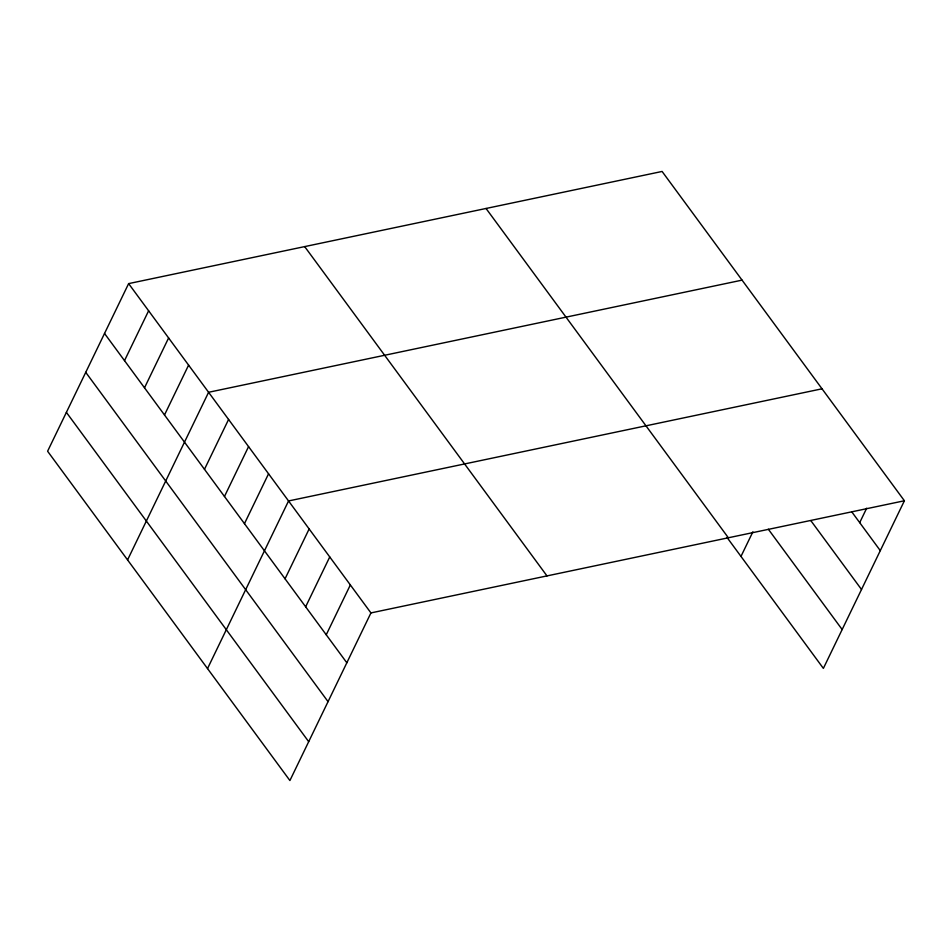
<?xml version="1.0" encoding="UTF-8"?>
<svg xmlns="http://www.w3.org/2000/svg" width="952" height="952" viewBox="0 0 952 952"><rect width="100%" height="100%" fill="white"/><g stroke="black" fill="none" stroke-linecap="round" stroke-linejoin="round"><path stroke-width="1.43" d="M128.627 283.613L47.6 451.236L289.908 780.545L370.935 612.921L904.4 500.764L662.092 171.455L128.627 283.613L370.935 612.921M124.51 360.641L148.619 310.78M144.502 387.809L168.611 337.948M164.494 414.977L188.603 365.116M127.568 559.907L208.595 392.283L742.048 280.138M204.478 469.312L228.587 419.451M224.47 496.48L248.567 446.619M244.462 523.648L268.559 473.787M207.524 668.578L288.551 500.954L822.016 388.809M285.041 578.816L309.15 528.955M305.64 606.805L329.749 556.944M326.238 634.794L350.348 584.933M740.989 556.42L752.877 531.811M859.704 522.636L866.677 508.201M904.4 500.764L823.373 668.387L727.078 537.523M851.981 512.14L880.291 550.625M810.878 520.673L861.512 589.49M768.347 529.229L842.151 629.522M486.044 208.476L728.363 537.785M304.676 246.604L546.983 575.912M104.53 333.474L346.837 662.782M85.739 372.339L328.047 701.648M66.39 412.371L308.698 741.679"/></g></svg>
